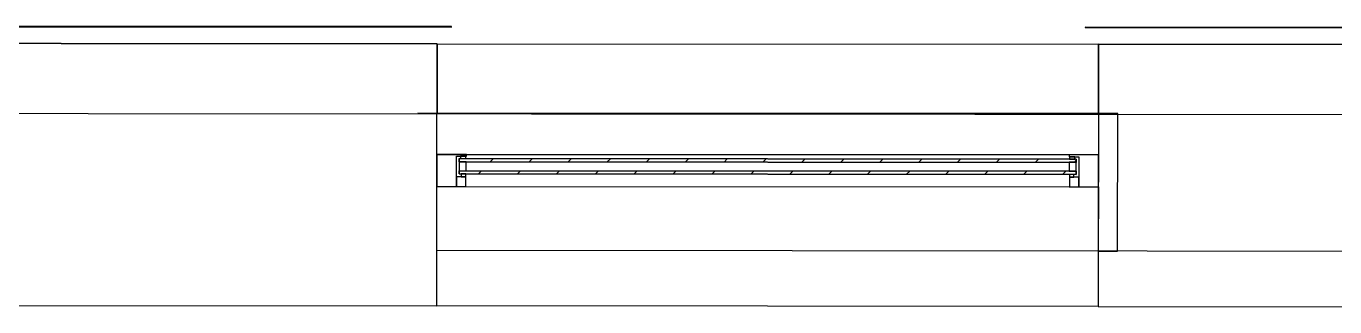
# Model space of a CAD drawing. Header units: metres. Extents: x 2.3 to 42.8, y 0.9 to 31.9.
# Drawn here: x 39.299 to 40.234, y 13.42 to 13.621 of the extents above; entities that cross this region are included whole.
import ezdxf

# ---------------------------------------------------------------- set-up
doc = ezdxf.new("R2010")
doc.units = ezdxf.units.M
for name, color, linetype in [('ARREDI', 9, 'Continuous'), ('INFISSI_VETRATE', 4, 'Continuous'), ('PARETI_STRUTTURE', 7, 'Continuous')]:
    doc.layers.add(name, color=color, linetype=linetype)

msp = doc.modelspace()

# ---------------------------------------------------------------- linework, layer by layer
at = {"layer": 'ARREDI'}
for points in [[(39.15033, 13.62043), (39.60313, 13.62009), (39.60314, 13.62048), (39.15033, 13.62081)], [(40.05593, 13.61975), (40.50872, 13.61941), (40.50872, 13.6198), (40.05593, 13.62014)], [(39.60668, 13.50629), (39.6067, 13.52779), (39.6138, 13.52778), (39.6138, 13.52913), (39.59282, 13.52914), (39.59281, 13.50631)], [(39.60955, 13.52779), (39.60955, 13.52618), (39.61351, 13.52617), (39.61351, 13.52779)], [(40.05142, 13.50596), (40.0653, 13.50595), (40.06531, 13.52878), (40.04435, 13.52881), (40.04435, 13.52746), (40.05143, 13.52746)], [(39.61379, 13.52381), (39.60866, 13.52381), (39.60866, 13.51752), (39.61379, 13.5175)], [(40.04434, 13.52349), (40.04434, 13.51718), (40.04945, 13.51718), (40.04947, 13.52349)], [(40.04858, 13.52746), (40.04462, 13.52746), (40.04462, 13.52585), (40.04858, 13.52585)], [(39.60668, 13.50629), (39.61349, 13.50629), (39.6135, 13.5132), (39.60668, 13.5132)], [(39.6135, 13.51515), (39.61022, 13.51515), (39.61022, 13.5132), (39.6135, 13.5132)], [(40.05142, 13.50596), (40.05142, 13.51286), (40.04461, 13.51288), (40.04461, 13.50596)], [(40.04462, 13.51482), (40.04462, 13.51288), (40.04789, 13.51287), (40.04789, 13.51482)]]:
    msp.add_lwpolyline(points, close=True, dxfattribs=at)
at = {"layer": 'INFISSI_VETRATE'}
for points in [[(39.63094, 13.5238), (39.63331, 13.52616)], [(39.65877, 13.52378), (39.66113, 13.52614)], [(39.68659, 13.52375), (39.68895, 13.52612)], [(39.71441, 13.52373), (39.71677, 13.5261)], [(39.74223, 13.52371), (39.74459, 13.52607)], [(39.77005, 13.52369), (39.77241, 13.52605)], [(39.79787, 13.52367), (39.80023, 13.52603)], [(39.82569, 13.52365), (39.82805, 13.52601)], [(39.85351, 13.52363), (39.85587, 13.52599)], [(39.88133, 13.52361), (39.88369, 13.52597)], [(39.90915, 13.52359), (39.91151, 13.52595)], [(39.93697, 13.52357), (39.93933, 13.52593)], [(39.96479, 13.52355), (39.96715, 13.52591)], [(39.99261, 13.52353), (39.99498, 13.52589)], [(40.02043, 13.5235), (40.0228, 13.52587)], [(40.04826, 13.52348), (40.04946, 13.52469)], [(39.62229, 13.51514), (39.62465, 13.5175)], [(39.65011, 13.51512), (39.65247, 13.51748)], [(39.67793, 13.5151), (39.68029, 13.51746)], [(39.70575, 13.51508), (39.70811, 13.51744)], [(39.73357, 13.51506), (39.73593, 13.51742)], [(39.76139, 13.51504), (39.76375, 13.5174)], [(39.78921, 13.51502), (39.79157, 13.51738)], [(39.81703, 13.515), (39.81939, 13.51736)], [(39.84485, 13.51497), (39.84722, 13.51734)], [(39.87268, 13.51495), (39.87504, 13.51731)], [(39.90049, 13.51493), (39.90286, 13.51729)], [(39.92832, 13.51491), (39.93068, 13.51727)], [(39.95614, 13.51489), (39.9585, 13.51725)], [(39.98396, 13.51487), (39.98632, 13.51723)], [(40.01178, 13.51485), (40.01414, 13.51721)], [(40.0396, 13.51483), (40.04196, 13.51719)]]:
    msp.add_lwpolyline(points, dxfattribs=at)
at = {"layer": 'PARETI_STRUTTURE'}
for points in [[(37.34929, 13.60996), (37.59191, 13.60978), (38.24945, 13.60929), (39.59289, 13.60828), (40.06536, 13.60793), (40.49848, 13.6076), (40.97096, 13.60725), (41.40407, 13.60693), (41.87656, 13.60657), (42.53725, 13.60609)], [(39.59289, 13.60828), (38.24944, 13.60928), (38.24941, 13.55967)], [(39.59285, 13.55788), (39.59289, 13.60829)], [(40.06533, 13.55753), (40.06537, 13.60793), (40.06533, 13.55832)], [(40.49848, 13.6076), (40.06537, 13.60792), (40.06533, 13.55831)], [(41.87653, 13.55618), (34.59435, 13.56162)], [(39.82909, 13.5585), (39.57906, 13.55868)], [(39.59278, 13.46024), (39.59284, 13.55867)], [(40.07911, 13.55831), (39.82909, 13.55849)], [(40.06533, 13.55832), (40.06531, 13.52879)], [(39.59283, 13.52914), (39.61379, 13.52913), (40.04435, 13.52881)], [(40.04435, 13.5288), (39.61379, 13.52912)], [(40.06531, 13.52879), (40.04435, 13.5288)], [(39.59281, 13.5063), (39.61349, 13.50629)], [(39.61349, 13.50629), (40.04461, 13.50597)], [(39.61377, 13.50629), (40.04433, 13.50597)], [(40.04461, 13.50597), (40.06529, 13.50595)], [(40.06529, 13.50595), (40.06525, 13.45988)], [(39.14876, 13.4212), (39.59275, 13.42086), (39.59278, 13.46024)], [(41.87645, 13.45841), (39.59277, 13.46036)], [(40.06526, 13.45988), (40.06523, 13.42051), (40.49834, 13.42019), (40.49837, 13.45956)], [(40.06523, 13.42051), (39.59274, 13.42086)]]:
    msp.add_lwpolyline(points, dxfattribs=at)
for points in [[(39.59289, 13.60828), (39.59285, 13.55867)], [(40.07911, 13.55831), (40.06534, 13.55832), (40.06527, 13.45988), (40.07904, 13.45988)], [(40.06531, 13.52879), (39.59283, 13.52914), (39.59281, 13.5063), (40.0653, 13.50595)], [(40.04946, 13.52348), (39.60867, 13.52382), (39.60867, 13.52618), (40.04946, 13.52584)], [(40.04946, 13.52585), (39.60867, 13.52618), (39.60867, 13.52382), (40.04946, 13.52348)], [(39.60866, 13.51515), (39.60866, 13.51751), (40.04945, 13.51718), (40.04945, 13.51482)], [(39.60866, 13.51751), (39.60866, 13.51515), (40.04946, 13.51482), (40.04946, 13.51718)]]:
    msp.add_lwpolyline(points, close=True, dxfattribs=at)

doc.saveas('drawing.dxf')
